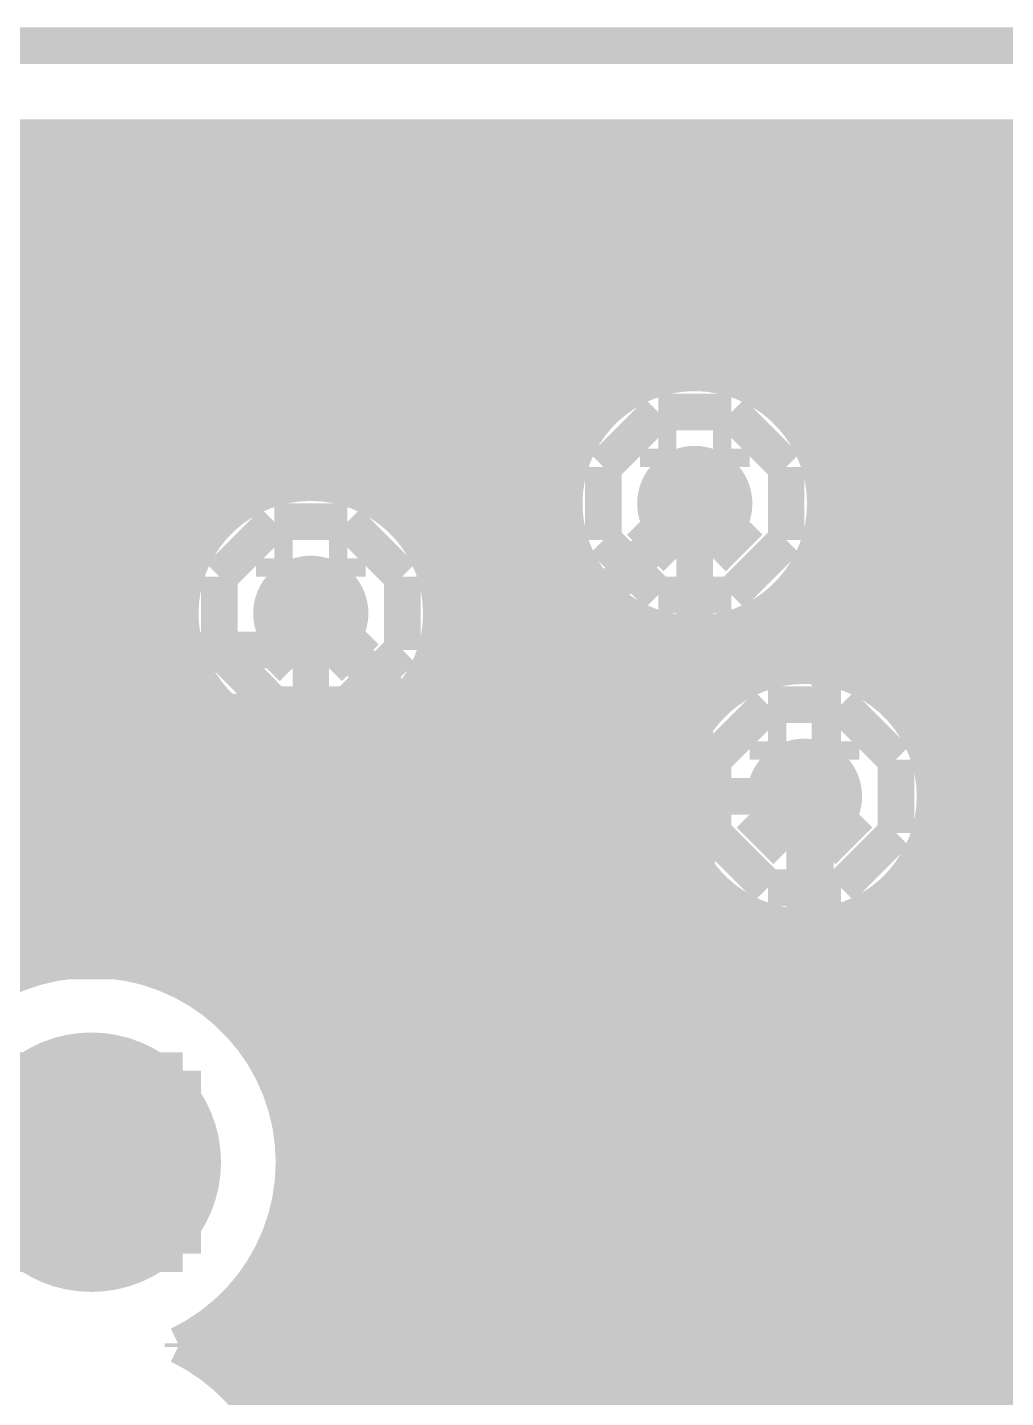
# Model space of a CAD drawing. Extents: x -5 to 157, y -120 to 103.
# Drawn here: x 75.76 to 82.55, y 93.62 to 103.13 of the extents above; entities that cross this region are included whole.
import ezdxf

# ---------------------------------------------------------------- set-up
doc = ezdxf.new("R2010")
doc.units = 0
doc.header["$MEASUREMENT"] = 0
doc.layers.get('0').update_dxf_attribs({"linetype": 'CONTINUOUS'})
for name, color, linetype in [('22-304-2_BOT', 7, 'CONTINUOUS'), ('22-304-2_DRD', 7, 'CONTINUOUS'), ('22-304-2_DRL', 2, 'CONTINUOUS'), ('22-304-2_IN1', 4, 'CONTINUOUS'), ('22-304-2_IN2', 3, 'CONTINUOUS'), ('22-304-2_SMB', 5, 'CONTINUOUS'), ('22-304-2_SMT', 10, 'CONTINUOUS'), ('22-304-2_SST', 11, 'CONTINUOUS'), ('22-304-2_TOP', 13, 'CONTINUOUS'), ('THRUHOLE_TAP', 7, 'CONTINUOUS')]:
    doc.layers.add(name, color=color, linetype=linetype)

# ---------------------------------------------------------------- blocks, each defined once
blk = doc.blocks.new('ROUND_6')
at = {"const_width": 0.90043}
blk.add_lwpolyline([(-0.450214, 0, 1), (0.450214, 0, 1)], format="xyb", close=True, dxfattribs=at)
blk = doc.blocks.new('ROUND_39')
at = {"const_width": 0.40005}
blk.add_lwpolyline([(-0.200024, 0, 1), (0.200024, 0, 1)], format="xyb", close=True, dxfattribs=at)
blk = doc.blocks.new('ROUND_16')
at = {"const_width": 0.54991}
blk.add_lwpolyline([(-0.274954, 0, 1), (0.274954, 0, 1)], format="xyb", close=True, dxfattribs=at)
blk = doc.blocks.new('ROUND_87')
at = {"const_width": 0.10033}
blk.add_lwpolyline([(-0.050164, 0, 1), (0.050164, 0, 1)], format="xyb", close=True, dxfattribs=at)
blk = doc.blocks.new('ROUND_38')
at = {"const_width": 0.40005}
blk.add_lwpolyline([(-0.200024, 0, 1), (0.200024, 0, 1)], format="xyb", close=True, dxfattribs=at)
blk = doc.blocks.new('ROUND_80')
at = {"const_width": 0.10033}
blk.add_lwpolyline([(-0.050164, 0, 1), (0.050164, 0, 1)], format="xyb", close=True, dxfattribs=at)

msp = doc.modelspace()

# ---------------------------------------------------------------- linework, layer by layer
at = {"layer": '22-304-2_BOT', "const_width": 0.254}
for points in [[(82.17662, 102.3366), (35.9156, 102.3366)], [(82.1817, 102.362), (35.941, 102.362)], [(75.692, 102.362), (75.692, 99.441)], [(75.9206, 102.362), (75.9206, 99.441)], [(76.1492, 102.362), (76.1492, 99.441)], [(76.3778, 102.362), (76.3778, 99.441)], [(76.6064, 102.362), (76.6064, 99.441)], [(76.835, 102.362), (76.835, 99.441)], [(77.0636, 102.362), (77.0636, 99.6823)], [(77.2922, 102.362), (77.2922, 99.85756)], [(77.5208, 102.362), (77.5208, 99.94392)], [(77.7494, 102.362), (77.7494, 99.96678)], [(77.978, 102.362), (77.978, 99.93122)], [(78.2066, 102.362), (78.2066, 99.82708)], [(78.4352, 102.362), (78.4352, 99.62388)], [(78.6638, 102.362), (78.6638, 98.99142)], [(78.8924, 102.362), (78.8924, 99.22002)], [(79.121, 102.362), (79.121, 99.44862)], [(79.3496, 102.362), (79.3496, 99.67722)], [(79.5782, 102.362), (79.5782, 100.22586)], [(79.8068, 102.362), (79.8068, 100.51542)], [(80.0354, 102.362), (80.0354, 100.65766)], [(80.264, 102.362), (80.264, 100.72116)], [(80.4926, 102.362), (80.4926, 100.7237)], [(80.7212, 102.362), (80.7212, 100.66782)], [(80.9498, 102.362), (80.9498, 100.53574)], [(81.1784, 102.362), (81.1784, 100.27412)], [(81.407, 102.362), (81.407, 98.66122)], [(81.6356, 102.362), (81.6356, 98.55708)], [(81.8642, 102.362), (81.8642, 98.35388)], [(82.0928, 102.362), (82.0928, 89.8906)], [(82.169, 102.235), (82.169, 89.8906)], [(82.169, 102.108), (35.687, 102.108)], [(82.169, 101.8794), (35.4584, 101.8794)], [(82.169, 101.6508), (35.2298, 101.6508)], [(82.169, 101.4222), (35.0012, 101.4222)], [(82.169, 101.1936), (34.7726, 101.1936)], [(82.169, 100.965), (34.544, 100.965)], [(82.169, 100.7364), (34.3154, 100.7364)], [(79.79664, 100.5078), (34.0868, 100.5078)], [(82.169, 100.5078), (80.98536, 100.5078)], [(79.60614, 100.2792), (51.23942, 100.2792)], [(82.169, 100.2792), (81.17586, 100.2792)], [(79.51216, 100.0506), (51.46802, 100.0506)], [(82.169, 100.0506), (81.26984, 100.0506)], [(77.724, 99.06), (77.47, 98.806), (51.816, 98.806), (50.8, 99.822), (43.307, 99.822), (41.6814, 98.1964), (41.275, 98.1964)], [(44.45, 98.1964), (44.45, 98.298), (44.831, 98.298), (45.847, 99.314), (50.292, 99.314), (51.308, 98.298), (78.867, 98.298), (80.391, 99.822)], [(77.23124, 99.822), (51.69662, 99.822)], [(79.48422, 99.822), (78.21676, 99.822)], [(79.48422, 99.81184), (78.6257, 98.95332)], [(82.169, 99.822), (81.29778, 99.822)], [(76.98994, 99.5934), (51.92522, 99.5934)], [(79.26324, 99.5934), (78.45806, 99.5934)], [(82.169, 99.5934), (81.26984, 99.5934)], [(76.90104, 99.441), (52.07762, 99.441)], [(79.03464, 99.3648), (78.57744, 99.3648)], [(82.169, 99.3648), (81.17586, 99.3648)], [(81.1784, 99.36988), (81.1784, 98.69678)], [(78.80604, 99.1362), (78.62824, 99.1362)], [(80.9498, 99.10572), (80.9498, 98.67392)], [(82.169, 99.1362), (80.98536, 99.1362)], [(80.7212, 98.97618), (80.7212, 98.58756)], [(80.38084, 98.91522), (79.89062, 98.425)], [(82.169, 98.9076), (80.37322, 98.9076)], [(80.4926, 98.9203), (80.4926, 98.425)], [(80.264, 98.79584), (80.264, 98.425)], [(80.97012, 98.679), (80.14462, 98.679)], [(82.169, 98.679), (81.33588, 98.679)], [(80.0354, 98.56724), (80.0354, 98.425)], [(80.5053, 98.425), (79.89062, 98.425)], [(80.5307, 98.4504), (79.91602, 98.4504)], [(82.169, 98.4504), (81.7753, 98.4504)], [(82.169, 98.2218), (81.95056, 98.2218)], [(49.53, 98.1964), (49.9364, 97.79), (81.153, 97.79)], [(82.169, 97.9932), (82.03692, 97.9932)], [(82.169, 97.7646), (82.05978, 97.7646)], [(82.169, 97.536), (82.02422, 97.536)], [(82.169, 97.3074), (81.92008, 97.3074)], [(81.8642, 97.22612), (81.8642, 89.8906)], [(80.58912, 97.0788), (47.9806, 97.0788)], [(80.5053, 97.155), (49.9364, 97.155)], [(75.692, 97.155), (75.692, 96.56318)], [(75.9206, 97.155), (75.9206, 96.62922)], [(76.1492, 97.155), (76.1492, 96.65716)], [(76.3778, 97.155), (76.3778, 96.647)], [(76.6064, 97.155), (76.6064, 96.59874)], [(76.835, 97.155), (76.835, 96.5073)], [(77.0636, 97.155), (77.0636, 96.36252)], [(77.2922, 97.155), (77.2922, 96.139)], [(77.5208, 97.155), (77.5208, 95.73768)], [(77.7494, 97.155), (77.7494, 86.7156)], [(77.978, 97.155), (77.978, 86.7156)], [(78.2066, 97.155), (78.2066, 89.27338)], [(78.4352, 97.155), (78.4352, 89.48674)], [(78.6638, 97.155), (78.6638, 89.5604)], [(78.8924, 97.155), (78.8924, 90.297)], [(79.121, 97.155), (79.121, 90.297)], [(79.3496, 97.155), (79.3496, 90.297)], [(79.5782, 97.155), (79.5782, 90.297)], [(79.8068, 97.155), (79.8068, 90.297)], [(80.0354, 97.155), (80.0354, 90.297)], [(80.264, 97.155), (80.264, 90.297)], [(80.4926, 97.155), (80.4926, 90.297)], [(82.169, 97.0788), (81.71688, 97.0788)], [(80.7212, 96.99244), (80.7212, 90.297)], [(81.6356, 97.02038), (81.6356, 89.8906)], [(80.9498, 96.90608), (80.9498, 89.8906)], [(81.1784, 96.88322), (81.1784, 89.8906)], [(81.407, 96.91878), (81.407, 89.8906)], [(82.169, 96.8502), (47.9806, 96.8502)], [(75.8825, 96.6216), (73.9775, 96.6216)], [(82.169, 96.6216), (76.5175, 96.6216)], [(82.169, 96.393), (77.02296, 96.393)], [(82.169, 96.1644), (77.26934, 96.1644)], [(82.169, 95.9358), (77.42936, 95.9358)], [(82.169, 95.7072), (77.53096, 95.7072)], [(82.169, 95.4786), (77.58938, 95.4786)], [(82.169, 95.25), (77.60716, 95.25)], [(82.169, 95.0214), (77.58938, 95.0214)], [(82.169, 94.7928), (77.53096, 94.7928)], [(77.5208, 94.76232), (77.5208, 93.19768)], [(82.169, 94.5642), (77.42936, 94.5642)], [(82.169, 94.3356), (77.26934, 94.3356)], [(77.2922, 94.361), (77.2922, 93.599)], [(77.0636, 94.13748), (77.0636, 93.82252)], [(82.169, 94.107), (77.02296, 94.107)], [(76.835, 93.9927), (76.835, 93.9673)], [(82.169, 93.8784), (76.98486, 93.8784)], [(82.169, 93.6498), (77.24902, 93.6498)]]:
    msp.add_lwpolyline(points, dxfattribs=at)
for points in [[(82.1817, 102.362, 0.0503718), (82.16887, 102.235)], [(80.391, 100.72878, 0.4142136), (79.48422, 99.822)], [(81.29778, 99.822, 0.4142136), (80.391, 100.72878)], [(77.724, 99.96678, 0.2922201), (76.90104, 99.441)], [(78.63078, 99.06, 0.4142136), (77.724, 99.96678)], [(80.391, 98.91522, 0.4142136), (81.29778, 99.822)], [(78.6257, 98.95332, 0.0294491), (78.63199, 99.06)], [(81.153, 98.69678, 0.2014871), (80.50549, 98.42481)], [(82.05978, 97.79, 0.4142136), (81.153, 98.69678)], [(81.153, 96.88322, 0.4142136), (82.05978, 97.79)], [(80.5053, 97.155, 0.2014867), (81.153, 96.88295)], [(76.2, 96.65716, 0.2888824), (74.93, 95.85706)], [(77.60716, 95.25, 0.4142136), (76.2, 96.65716)], [(76.80706, 93.98, 0.2888822), (77.60716, 95.25)], [(77.60716, 92.71, 0.2888824), (76.80706, 93.98)]]:
    msp.add_lwpolyline(points, format="xyb", dxfattribs=at)
at = {"layer": '22-304-2_DRD', "const_width": 0.254}
for points in [[(44.99864, -115.99926), (44.99864, 25.99944), (48.00092, 28.99918), (86.79942, 28.99918), (89.79916, 25.99944), (89.79916, -31.0007), (92.7989, -34.00044), (136.79932, -34.00044), (139.79906, -31.0007), (139.79906, 58.0009), (136.79932, 61.00064), (115.30076, 61.00064), (107.29976, 68.9991), (107.29976, 94.99854), (99.29876, 102.99954), (35.49904, 102.99954), (27.50058, 94.99854), (27.50058, 68.9991), (19.49958, 61.00064), (-1.99898, 61.00064), (-4.99872, 58.0009), (-4.99872, -2.99974), (18.00098, -25.99944), (18.00098, -115.99926)], [(80.137, 100.457), (79.756, 100.076)], [(80.645, 100.457), (80.137, 100.457)], [(81.026, 100.076), (80.645, 100.457)], [(80.137, 100.203), (80.137, 100.076)], [(80.264, 100.203), (80.137, 100.203)], [(80.264, 100.076), (80.264, 100.203)], [(80.518, 100.203), (80.518, 100.076)], [(80.645, 100.203), (80.518, 100.203)], [(80.645, 100.076), (80.645, 100.203)], [(79.756, 100.076), (79.756, 99.568)], [(80.137, 100.076), (80.264, 100.076)], [(80.518, 100.076), (80.645, 100.076)], [(81.026, 99.568), (81.026, 100.076)], [(77.47, 99.695), (77.089, 99.314)], [(77.978, 99.695), (77.47, 99.695)], [(78.359, 99.314), (77.978, 99.695)], [(80.264, 99.441), (80.01, 99.695)], [(80.772, 99.695), (80.518, 99.441)], [(79.756, 99.568), (80.137, 99.187)], [(80.645, 99.187), (81.026, 99.568)], [(77.47, 99.441), (77.47, 99.314)], [(77.597, 99.441), (77.47, 99.441)], [(77.597, 99.314), (77.597, 99.441)], [(77.851, 99.441), (77.851, 99.314)], [(77.978, 99.441), (77.851, 99.441)], [(77.978, 99.314), (77.978, 99.441)], [(80.518, 99.441), (80.264, 99.441)], [(77.089, 99.314), (77.089, 98.806)], [(77.47, 99.314), (77.597, 99.314)], [(77.851, 99.314), (77.978, 99.314)], [(78.359, 98.806), (78.359, 99.314)], [(80.137, 99.187), (80.645, 99.187)], [(77.597, 98.679), (77.343, 98.933)], [(78.105, 98.933), (77.851, 98.679)], [(77.089, 98.806), (77.47, 98.425)], [(77.978, 98.425), (78.359, 98.806)], [(77.851, 98.679), (77.597, 98.679)], [(77.47, 98.425), (77.978, 98.425)], [(80.899, 98.425), (80.518, 98.044)], [(81.407, 98.425), (80.899, 98.425)], [(81.788, 98.044), (81.407, 98.425)], [(80.899, 98.171), (80.899, 98.044)], [(81.026, 98.171), (80.899, 98.171)], [(81.026, 98.044), (81.026, 98.171)], [(81.28, 98.171), (81.28, 98.044)], [(81.407, 98.171), (81.28, 98.171)], [(81.407, 98.044), (81.407, 98.171)], [(80.518, 98.044), (80.518, 97.536)], [(80.899, 98.044), (81.026, 98.044)], [(81.28, 98.044), (81.407, 98.044)], [(81.788, 97.536), (81.788, 98.044)], [(81.026, 97.409), (80.772, 97.663)], [(81.534, 97.663), (81.28, 97.409)], [(80.518, 97.536), (80.899, 97.155)], [(81.407, 97.155), (81.788, 97.536)], [(81.28, 97.409), (81.026, 97.409)], [(80.899, 97.155), (81.407, 97.155)], [(76.835, 95.885), (75.565, 95.885)], [(76.835, 95.885), (75.565, 94.615)], [(76.835, 94.615), (75.565, 95.885)], [(76.835, 94.615), (76.835, 95.885)], [(75.565, 94.615), (76.835, 94.615)]]:
    msp.add_lwpolyline(points, dxfattribs=at)
at = {"layer": '22-304-2_DRL', "const_width": 0.254}
msp.add_lwpolyline([(44.99864, -115.99926), (44.99864, 25.99944), (48.00092, 28.99918), (86.79942, 28.99918), (89.79916, 25.99944), (89.79916, -31.0007), (92.7989, -34.00044), (136.79932, -34.00044), (139.79906, -31.0007), (139.79906, 58.0009), (136.79932, 61.00064), (115.30076, 61.00064), (107.29976, 68.9991), (107.29976, 94.99854), (99.29876, 102.99954), (35.49904, 102.99954), (27.50058, 94.99854), (27.50058, 68.9991), (19.49958, 61.00064), (-1.99898, 61.00064), (-4.99872, 58.0009), (-4.99872, -2.99974), (18.00098, -25.99944), (18.00098, -115.99926)], dxfattribs=at)
at = {"layer": '22-304-2_IN1', "const_width": 0.254}
for points in [[(82.296, 102.362), (36.068, 102.362), (28.702, 94.996), (28.702, 68.326), (20.574, 60.198), (-1.778, 60.198), (-4.191, 57.785), (-4.191, -2.667), (18.669, -25.527)], [(75.819, 102.362), (75.819, 96.60382)], [(76.0476, 102.362), (76.0476, 96.64954)], [(76.2762, 102.362), (76.2762, 96.65462)], [(76.5048, 102.362), (76.5048, 96.62414)], [(76.7334, 102.362), (76.7334, 96.55302)], [(76.962, 102.362), (76.962, 99.55276)], [(77.1906, 102.362), (77.1906, 99.79406)], [(77.4192, 102.362), (77.4192, 99.91344)], [(77.6478, 102.362), (77.6478, 99.96424)], [(77.8764, 102.362), (77.8764, 99.95408)], [(78.105, 102.362), (78.105, 99.88296)], [(78.3336, 102.362), (78.3336, 99.7331)], [(78.5622, 102.362), (78.5622, 99.40798)], [(78.7908, 102.362), (78.7908, 90.678)], [(79.0194, 102.362), (79.0194, 90.678)], [(79.248, 102.362), (79.248, 90.678)], [(79.4766, 102.362), (79.4766, 90.678)], [(79.7052, 102.362), (79.7052, 100.41636)], [(79.9338, 102.362), (79.9338, 100.60686)], [(80.1624, 102.362), (80.1624, 100.70084)], [(80.391, 102.362), (80.391, 100.72878)], [(80.6196, 102.362), (80.6196, 100.70084)], [(80.8482, 102.362), (80.8482, 100.60686)], [(81.0768, 102.362), (81.0768, 100.41636)], [(81.3054, 102.362), (81.3054, 98.68408)], [(81.534, 102.362), (81.534, 98.61296)], [(81.7626, 102.362), (81.7626, 98.4631)], [(81.9912, 102.362), (81.9912, 98.13798)], [(82.2198, 102.362), (82.2198, 90.89644)], [(82.296, 102.362), (82.296, 90.86596)], [(82.296, 102.235), (35.941, 102.235)], [(82.296, 102.0064), (35.7124, 102.0064)], [(82.296, 101.7778), (35.4838, 101.7778)], [(82.296, 101.5492), (35.2552, 101.5492)], [(82.296, 101.3206), (35.0266, 101.3206)], [(82.296, 101.092), (34.798, 101.092)], [(82.296, 100.8634), (34.5694, 100.8634)], [(79.98714, 100.6348), (34.3408, 100.6348)], [(82.296, 100.6348), (80.79486, 100.6348)], [(79.69504, 100.4062), (34.1122, 100.4062)], [(82.296, 100.4062), (81.08442, 100.4062)], [(79.55534, 100.1776), (33.8836, 100.1776)], [(82.296, 100.1776), (81.22666, 100.1776)], [(77.54112, 99.949), (33.655, 99.949)], [(79.49184, 99.949), (77.90688, 99.949)], [(82.296, 99.949), (81.29016, 99.949)], [(77.1017, 99.7204), (33.4264, 99.7204)], [(79.4893, 99.7204), (78.3463, 99.7204)], [(82.296, 99.7204), (81.2927, 99.7204)], [(76.92644, 99.4918), (33.1978, 99.4918)], [(79.54518, 99.4918), (78.52156, 99.4918)], [(82.296, 99.4918), (81.23682, 99.4918)], [(76.84008, 99.2632), (32.9692, 99.2632)], [(79.67472, 99.2632), (78.60792, 99.2632)], [(82.296, 99.2632), (81.10474, 99.2632)], [(79.7052, 99.22764), (79.7052, 90.678)], [(81.0768, 99.22764), (81.0768, 98.69424)], [(76.81722, 99.0346), (32.7406, 99.0346)], [(79.93888, 99.0346), (78.63078, 99.0346)], [(79.9338, 99.03714), (79.9338, 90.678)], [(82.296, 99.0346), (80.84312, 99.0346)], [(80.8482, 99.03714), (80.8482, 98.64344)], [(80.1624, 98.94316), (80.1624, 90.678)], [(80.391, 98.91522), (80.391, 98.28276)], [(80.6196, 98.94316), (80.6196, 98.52406)], [(76.85278, 98.806), (32.512, 98.806)], [(82.296, 98.806), (78.59522, 98.806)], [(78.5622, 98.71202), (78.5622, 90.678)], [(76.95438, 98.5774), (32.2834, 98.5774)], [(76.962, 98.56724), (76.962, 96.43364)], [(80.70088, 98.5774), (78.49108, 98.5774)], [(82.296, 98.5774), (81.60512, 98.5774)], [(77.16012, 98.3488), (32.0548, 98.3488)], [(77.1906, 98.32594), (77.1906, 96.25076)], [(80.43672, 98.3488), (78.28788, 98.3488)], [(78.3336, 98.3869), (78.3336, 90.678)], [(82.296, 98.3488), (81.86674, 98.3488)], [(78.105, 98.23704), (78.105, 90.678)], [(80.30718, 98.1202), (48.64608, 98.1202)], [(77.4192, 98.20402), (77.4192, 95.95358)], [(77.6478, 98.15576), (77.6478, 90.678)], [(77.8764, 98.16592), (77.8764, 90.678)], [(82.296, 98.1202), (81.99882, 98.1202)], [(80.2513, 97.8916), (48.84928, 97.8916)], [(82.296, 97.8916), (82.0547, 97.8916)], [(80.25384, 97.663), (48.95342, 97.663)], [(82.296, 97.663), (82.05216, 97.663)], [(80.31734, 97.4344), (48.98898, 97.4344)], [(82.296, 97.4344), (81.98866, 97.4344)], [(81.9912, 97.44202), (81.9912, 90.94724)], [(80.391, 97.29724), (80.391, 90.678)], [(80.45704, 97.2058), (48.96612, 97.2058)], [(82.296, 97.2058), (81.84642, 97.2058)], [(81.7626, 97.1169), (81.7626, 90.93708)], [(80.74914, 96.9772), (48.87976, 96.9772)], [(80.6196, 97.05594), (80.6196, 90.678)], [(82.296, 96.9772), (81.55686, 96.9772)], [(80.8482, 96.93402), (80.8482, 90.678)], [(81.0768, 96.88576), (81.0768, 90.678)], [(81.3054, 96.89592), (81.3054, 90.7161)], [(81.534, 96.96704), (81.534, 90.86596)], [(82.296, 96.7486), (48.7045, 96.7486)], [(82.296, 96.52), (76.80706, 96.52)], [(82.296, 96.2914), (77.14742, 96.2914)], [(82.296, 96.0628), (77.34808, 96.0628)], [(82.296, 95.8342), (77.48016, 95.8342)], [(82.296, 95.6056), (77.56144, 95.6056)], [(82.296, 95.377), (77.60208, 95.377)], [(82.296, 95.1484), (77.60462, 95.1484)], [(82.296, 94.9198), (77.56906, 94.9198)], [(82.296, 94.6912), (77.49286, 94.6912)], [(77.4192, 94.54642), (77.4192, 93.41358)], [(82.296, 94.4626), (77.36586, 94.4626)], [(82.296, 94.234), (77.17536, 94.234)], [(77.1906, 94.24924), (77.1906, 93.71076)], [(76.962, 94.06636), (76.962, 93.89364)], [(82.296, 94.0054), (76.85786, 94.0054)], [(82.296, 93.7768), (77.11948, 93.7768)], [(82.296, 93.5482), (77.3303, 93.5482)]]:
    msp.add_lwpolyline(points, dxfattribs=at)
for points in [[(80.391, 100.72878, 0.4142136), (79.48422, 99.822)], [(81.29778, 99.822, 0.4142136), (80.391, 100.72878)], [(77.724, 99.96678, 0.4142136), (76.81722, 99.06)], [(78.63078, 99.06, 0.4142136), (77.724, 99.96678)], [(79.48422, 99.822, 0.4142136), (80.391, 98.91522)], [(80.391, 98.91522, 0.4142136), (81.29778, 99.822)], [(76.81722, 99.06, 0.4142136), (77.724, 98.15322)], [(77.724, 98.15322, 0.4142136), (78.63078, 99.06)], [(81.153, 98.69678, 0.4142136), (80.24622, 97.79)], [(82.05978, 97.79, 0.4142136), (81.153, 98.69678)], [(80.24622, 97.79, 0.4142136), (81.153, 96.88322)], [(81.153, 96.88322, 0.4142136), (82.05978, 97.79)], [(76.2, 96.65716, 0.2888824), (74.93, 95.85706)], [(77.60716, 95.25, 0.4142136), (76.2, 96.65716)], [(76.80706, 93.98, 0.2888822), (77.60716, 95.25)], [(77.60716, 92.71, 0.2888824), (76.80706, 93.98)]]:
    msp.add_lwpolyline(points, format="xyb", dxfattribs=at)
at = {"layer": '22-304-2_IN2', "const_width": 0.254}
for points in [[(83.10626, 102.3366), (35.9156, 102.3366)], [(83.13166, 102.362), (35.941, 102.362)], [(75.692, 102.362), (75.692, 96.69018)], [(75.9206, 102.362), (75.9206, 96.75114)], [(76.1492, 102.362), (76.1492, 96.77654)], [(76.3778, 102.362), (76.3778, 96.76638)], [(76.6064, 102.362), (76.6064, 96.72066)], [(76.835, 102.362), (76.835, 99.57308)], [(77.0636, 102.362), (77.0636, 99.84486)], [(77.2922, 102.362), (77.2922, 99.98964)], [(77.5208, 102.362), (77.5208, 100.06584)], [(77.7494, 102.362), (77.7494, 100.08616)], [(77.978, 102.362), (77.978, 100.05314)], [(78.2066, 102.362), (78.2066, 99.96424)], [(78.4352, 102.362), (78.4352, 99.79914)], [(78.6638, 102.362), (78.6638, 99.47148)], [(78.8924, 102.362), (78.8924, 83.23834)], [(79.121, 102.362), (79.121, 83.10118)], [(79.3496, 102.362), (79.3496, 82.84972)], [(79.5782, 102.362), (79.5782, 100.44684)], [(79.8068, 102.362), (79.8068, 100.66528)], [(80.0354, 102.362), (80.0354, 100.78466)], [(80.264, 102.362), (80.264, 100.84054)], [(80.4926, 102.362), (80.4926, 100.84308)], [(80.7212, 102.362), (80.7212, 100.79228)], [(80.9498, 102.362), (80.9498, 100.68306)], [(81.1784, 102.362), (81.1784, 100.47986)], [(81.407, 102.362), (81.407, 99.96678)], [(81.6356, 102.362), (81.6356, 98.69424)], [(81.8642, 102.362), (81.8642, 98.52914)], [(82.0928, 102.362), (82.0928, 98.20148)], [(82.3214, 102.362), (82.3214, 87.47506)], [(82.55, 102.362), (82.55, 87.37854)], [(82.92846, 102.108), (35.687, 102.108)], [(82.83194, 101.8794), (35.4584, 101.8794)], [(82.79384, 101.6508), (35.2298, 101.6508)], [(82.80908, 101.4222), (35.0012, 101.4222)], [(82.87766, 101.1936), (34.7726, 101.1936)], [(83.01228, 100.965), (34.544, 100.965)], [(79.92364, 100.7364), (34.3154, 100.7364)], [(83.26628, 100.7364), (80.85582, 100.7364)], [(79.62646, 100.5078), (34.0868, 100.5078)], [(100.6602, 100.5078), (81.153, 100.5078)], [(79.47152, 100.2792), (33.8582, 100.2792)], [(100.8888, 100.2792), (81.31048, 100.2792)], [(77.45476, 100.0506), (33.6296, 100.0506)], [(79.39024, 100.0506), (77.9907, 100.0506)], [(83.55076, 100.0506), (81.39176, 100.0506)], [(77.03566, 99.822), (33.401, 99.822)], [(79.36484, 99.822), (78.4098, 99.822)], [(83.13166, 99.822), (81.41716, 99.822)], [(81.407, 99.67722), (81.407, 98.78314)], [(76.8477, 99.5934), (33.1724, 99.5934)], [(79.39024, 99.5934), (78.6003, 99.5934)], [(82.9437, 99.5934), (81.39176, 99.5934)], [(76.74356, 99.3648), (32.9438, 99.3648)], [(79.47152, 99.3648), (78.70444, 99.3648)], [(82.83956, 99.3648), (81.31048, 99.3648)], [(79.5782, 99.19462), (79.5782, 81.63814)], [(81.1784, 99.16414), (81.1784, 98.81616)], [(76.70038, 99.1362), (32.7152, 99.1362)], [(79.62646, 99.1362), (78.74762, 99.1362)], [(82.79638, 99.1362), (81.153, 99.1362)], [(79.8068, 98.97872), (79.8068, 81.31048)], [(76.708, 98.9076), (32.4866, 98.9076)], [(79.92364, 98.9076), (78.73746, 98.9076)], [(82.804, 98.9076), (80.85582, 98.9076)], [(80.9498, 98.96094), (80.9498, 98.79584)], [(80.0354, 98.85934), (80.0354, 79.03464)], [(80.264, 98.80346), (80.264, 98.30308)], [(80.4926, 98.80092), (80.4926, 98.57486)], [(80.7212, 98.84918), (80.7212, 98.71964)], [(76.7715, 98.679), (32.258, 98.679)], [(78.6638, 98.64852), (78.6638, 83.30692)], [(80.63992, 98.679), (78.6765, 98.679)], [(82.8675, 98.679), (81.66608, 98.679)], [(76.835, 98.54692), (76.835, 96.63684)], [(76.8985, 98.4504), (32.0294, 98.4504)], [(80.36814, 98.4504), (78.5495, 98.4504)], [(82.9945, 98.4504), (81.93786, 98.4504)], [(78.4352, 98.32086), (78.4352, 83.31962)], [(77.13218, 98.2218), (31.8008, 98.2218)], [(77.0636, 98.27514), (77.0636, 96.5073)], [(80.22082, 98.2218), (78.31582, 98.2218)], [(83.22818, 98.2218), (82.08264, 98.2218)], [(77.2922, 98.12782), (77.2922, 96.3168)], [(78.2066, 98.15322), (78.2066, 83.28406)], [(77.5208, 98.05416), (77.5208, 96.01454)], [(77.7494, 98.03384), (77.7494, 83.00974)], [(77.978, 98.06432), (77.978, 83.18754)], [(80.14716, 97.9932), (31.5722, 97.9932)], [(103.1748, 97.9932), (82.15884, 97.9932)], [(80.12684, 97.7646), (31.3436, 97.7646)], [(103.4034, 97.7646), (82.17916, 97.7646)], [(80.15732, 97.536), (31.115, 97.536)], [(83.67522, 97.536), (82.14614, 97.536)], [(82.0928, 97.37852), (82.0928, 87.51062)], [(80.24622, 97.3074), (30.8864, 97.3074)], [(80.264, 97.27692), (80.264, 79.11592)], [(83.16214, 97.3074), (82.05724, 97.3074)], [(80.41386, 97.0788), (30.6578, 97.0788)], [(82.95894, 97.0788), (81.89214, 97.0788)], [(80.4926, 97.00514), (80.4926, 79.15656)], [(81.8642, 97.05086), (81.8642, 87.49792)], [(81.6356, 96.88322), (81.6356, 87.42934)], [(80.74152, 96.8502), (30.4292, 96.8502)], [(80.7212, 96.85782), (80.7212, 79.1591)], [(80.9498, 96.78416), (80.9498, 79.12354)], [(81.407, 96.79432), (81.407, 87.29218)], [(82.84718, 96.8502), (81.56448, 96.8502)], [(81.1784, 96.76384), (81.1784, 87.04072)], [(82.79892, 96.6216), (76.87056, 96.6216)], [(82.80146, 96.393), (77.21092, 96.393)], [(82.85734, 96.1644), (77.42174, 96.1644)], [(82.97672, 95.9358), (77.56398, 95.9358)], [(83.19262, 95.7072), (77.65542, 95.7072)], [(105.6894, 95.4786), (77.70876, 95.4786)], [(105.918, 95.25), (77.72654, 95.25)], [(106.1466, 95.0214), (77.70876, 95.0214)], [(83.19262, 94.7928), (77.65542, 94.7928)], [(82.97672, 94.5642), (77.56398, 94.5642)], [(77.5208, 94.48546), (77.5208, 93.47454)], [(82.85734, 94.3356), (77.42174, 94.3356)], [(77.2922, 94.1832), (77.2922, 93.7768)], [(82.80146, 94.107), (77.21092, 94.107)], [(77.0636, 93.99016), (77.0636, 93.9673)], [(82.79892, 93.8784), (77.18298, 93.8784)], [(82.84718, 93.6498), (77.40142, 93.6498)]]:
    msp.add_lwpolyline(points, dxfattribs=at)
for points in [[(80.391, 100.84816, 0.4142136), (79.36484, 99.822)], [(81.41716, 99.822, 0.4142136), (80.391, 100.84816)], [(77.724, 100.08616, 0.4142136), (76.69784, 99.06)], [(78.75016, 99.06, 0.4142136), (77.724, 100.08616)], [(79.36484, 99.822, 0.4142136), (80.391, 98.79584)], [(80.391, 98.79584, 0.4142136), (81.41716, 99.822)], [(76.69784, 99.06, 0.4142136), (77.724, 98.03384)], [(77.724, 98.03384, 0.4142136), (78.75016, 99.06)], [(81.153, 98.81616, 0.4142136), (80.12684, 97.79)], [(82.17916, 97.79, 0.4142136), (81.153, 98.81616)], [(80.12684, 97.79, 0.4142136), (81.153, 96.76384)], [(81.153, 96.76384, 0.4142136), (82.17916, 97.79)], [(76.2, 96.77654, 0.2508879), (74.92945, 96.09618)], [(77.72654, 95.25, 0.4142136), (76.2, 96.77654)], [(77.04582, 93.98, 0.2508876), (77.72588, 95.25)], [(77.72654, 92.71, 0.2508877), (77.04618, 93.98055)]]:
    msp.add_lwpolyline(points, format="xyb", dxfattribs=at)
at = {"layer": '22-304-2_SST', "const_width": 0.1524}
for points in [[(54.1655, 97.5995), (80.4545, 97.5995), (80.4545, 90.3605), (69.85, 90.3605), (69.85, 89.535), (81.28, 89.535), (81.28, 98.806), (80.01, 98.806), (80.01, 98.425), (68.58, 98.425), (68.58, 98.806), (66.04, 98.806), (66.04, 98.425), (54.61, 98.425)], [(80.4545, 97.5995), (80.01, 97.155), (80.01, 90.805)], [(80.01, 97.155), (54.61, 97.155)], [(75.8825, 95.08998), (75.8825, 95.40748), (75.8825, 95.5675), (76.5175, 95.5675), (76.5175, 95.40748), (76.5175, 95.08998), (76.5175, 94.9325), (75.8825, 94.9325), (75.8825, 95.08998), (76.5175, 95.08998)], [(75.8825, 95.40748), (76.5175, 95.40748)]]:
    msp.add_lwpolyline(points, dxfattribs=at)
at = {"layer": '22-304-2_TOP'}
for points, const_width in [([(82.17662, 102.3366), (35.9156, 102.3366)], 0.254), ([(82.1817, 102.362), (35.941, 102.362)], 0.254), ([(75.692, 102.362), (75.692, 98.298)], 0.254), ([(75.9206, 102.362), (75.9206, 98.298)], 0.254), ([(76.1492, 102.362), (76.1492, 98.298)], 0.254), ([(76.3778, 102.362), (76.3778, 98.298)], 0.254), ([(76.6064, 102.362), (76.6064, 98.298)], 0.254), ([(76.835, 102.362), (76.835, 99.24288)], 0.254), ([(77.0636, 102.362), (77.0636, 99.6823)], 0.254), ([(77.2922, 102.362), (77.2922, 99.85756)], 0.254), ([(77.5208, 102.362), (77.5208, 99.94392)], 0.254), ([(77.7494, 102.362), (77.7494, 99.96678)], 0.254), ([(77.978, 102.362), (77.978, 99.93122)], 0.254), ([(78.2066, 102.362), (78.2066, 99.82708)], 0.254), ([(78.4352, 102.362), (78.4352, 99.62388)], 0.254), ([(78.6638, 102.362), (78.6638, 99.01682)], 0.254), ([(78.8924, 102.362), (78.8924, 98.78822)], 0.254), ([(79.121, 102.362), (79.121, 98.55962)], 0.254), ([(79.3496, 102.362), (79.3496, 98.33102)], 0.254), ([(79.5782, 102.362), (79.5782, 100.22586)], 0.254), ([(79.8068, 102.362), (79.8068, 100.51542)], 0.254), ([(80.0354, 102.362), (80.0354, 100.65766)], 0.254), ([(80.264, 102.362), (80.264, 100.72116)], 0.254), ([(80.4926, 102.362), (80.4926, 100.7237)], 0.254), ([(80.7212, 102.362), (80.7212, 100.66782)], 0.254), ([(80.9498, 102.362), (80.9498, 100.53574)], 0.254), ([(81.1784, 102.362), (81.1784, 100.27412)], 0.254), ([(81.407, 102.362), (81.407, 98.66122)], 0.254), ([(81.6356, 102.362), (81.6356, 98.55708)], 0.254), ([(81.8642, 102.362), (81.8642, 98.35388)], 0.254), ([(82.0928, 102.362), (82.0928, 87.39378)], 0.254), ([(82.169, 102.235), (82.169, 89.154)], 0.254), ([(82.169, 102.108), (35.687, 102.108)], 0.254), ([(82.169, 101.8794), (35.4584, 101.8794)], 0.254), ([(82.169, 101.6508), (35.2298, 101.6508)], 0.254), ([(82.169, 101.4222), (35.0012, 101.4222)], 0.254), ([(82.169, 101.1936), (34.7726, 101.1936)], 0.254), ([(82.169, 100.965), (34.544, 100.965)], 0.254), ([(82.169, 100.7364), (34.3154, 100.7364)], 0.254), ([(79.79664, 100.5078), (34.0868, 100.5078)], 0.254), ([(82.169, 100.5078), (80.98536, 100.5078)], 0.254), ([(79.60614, 100.2792), (33.8582, 100.2792)], 0.254), ([(82.169, 100.2792), (81.17586, 100.2792)], 0.254), ([(79.51216, 100.0506), (33.6296, 100.0506)], 0.254), ([(82.169, 100.0506), (81.26984, 100.0506)], 0.254), ([(77.23124, 99.822), (33.401, 99.822)], 0.254), ([(79.48422, 99.822), (78.21676, 99.822)], 0.254), ([(80.391, 99.822), (80.391, 85.979), (87.503, 78.867), (87.503, 72.39), (88.392, 71.501), (88.392, 64.897), (89.154, 64.135), (89.154, 60.833), (90.1192, 59.8678), (90.1192, 37.1348)], 0.254), ([(82.169, 99.822), (81.29778, 99.822)], 0.254), ([(76.98994, 99.5934), (33.1724, 99.5934)], 0.254), ([(79.51216, 99.5934), (78.45806, 99.5934)], 0.254), ([(82.169, 99.5934), (81.26984, 99.5934)], 0.254), ([(76.86802, 99.3648), (32.9438, 99.3648)], 0.254), ([(79.60614, 99.3648), (78.57744, 99.3648)], 0.254), ([(79.5782, 99.41814), (79.5782, 98.10242)], 0.254), ([(82.169, 99.3648), (81.17586, 99.3648)], 0.254), ([(81.1784, 99.36988), (81.1784, 98.69678)], 0.254), ([(79.756, 99.1743), (79.756, 97.92462)], 0.254), ([(81.026, 99.1743), (81.026, 98.68916)], 0.254), ([(76.81976, 99.1362), (32.7152, 99.1362)], 0.254), ([(79.756, 99.1362), (78.62824, 99.1362)], 0.254), ([(82.169, 99.1362), (81.026, 99.1362)], 0.254), ([(79.629, 41.656), (79.629, 58.674), (78.867, 59.436), (78.867, 63.754), (82.169, 67.056), (82.169, 71.755), (81.788, 72.136), (81.788, 83.82), (79.756, 85.852), (79.756, 97.028), (77.724, 99.06)], 0.254), ([(78.63078, 99.04984), (79.756, 97.92462)], 0.254), ([(76.82992, 98.9076), (32.4866, 98.9076)], 0.254), ([(76.835, 98.87712), (76.835, 98.298)], 0.254), ([(79.756, 98.9076), (78.77302, 98.9076)], 0.254), ([(82.169, 98.9076), (81.026, 98.9076)], 0.254), ([(76.90104, 98.679), (32.258, 98.679)], 0.254), ([(79.756, 98.679), (79.00162, 98.679)], 0.254), ([(82.169, 98.679), (81.33588, 98.679)], 0.254), ([(77.0509, 98.4504), (32.0294, 98.4504)], 0.254), ([(77.0636, 98.4377), (77.0636, 98.298)], 0.254), ([(79.756, 98.4504), (79.23022, 98.4504)], 0.254), ([(82.169, 98.4504), (81.7753, 98.4504)], 0.254), ([(77.23124, 98.298), (56.896, 98.298)], 0.254), ([(79.756, 98.2218), (79.45882, 98.2218)], 0.254), ([(82.169, 98.2218), (81.95056, 98.2218)], 0.254), ([(79.756, 97.9932), (79.68742, 97.9932)], 0.254), ([(82.169, 97.9932), (82.03692, 97.9932)], 0.254), ([(81.153, 97.79), (81.153, 86.106), (89.154, 78.105), (100.965, 78.105), (102.362, 76.708), (102.362, 76.327), (102.235, 76.2)], 0.254), ([(82.169, 97.7646), (82.05978, 97.7646)], 0.254), ([(76.2, 92.71), (77.343, 92.71), (78.232, 93.599), (78.232, 96.266), (77.343, 97.155), (56.896, 97.155), (55.753, 96.012), (55.753, 93.726), (56.769, 92.71), (58.42, 92.71)], 1.27), ([(82.169, 97.536), (82.02422, 97.536)], 0.254), ([(82.169, 97.3074), (81.92008, 97.3074)], 0.254), ([(81.8642, 97.22612), (81.8642, 87.376)], 0.254), ([(81.788, 97.1423), (81.788, 87.35822)], 0.254), ([(82.169, 97.0788), (81.788, 97.0788)], 0.254), ([(82.169, 96.8502), (81.788, 96.8502)], 0.254), ([(82.169, 96.6216), (81.788, 96.6216)], 0.254), ([(82.169, 96.393), (81.788, 96.393)], 0.254), ([(82.169, 96.1644), (81.788, 96.1644)], 0.254), ([(82.169, 95.9358), (81.788, 95.9358)], 0.254), ([(82.169, 95.7072), (81.788, 95.7072)], 0.254), ([(82.169, 95.4786), (81.788, 95.4786)], 0.254), ([(82.169, 95.25), (81.788, 95.25)], 0.254), ([(82.169, 95.0214), (81.788, 95.0214)], 0.254), ([(82.169, 94.7928), (81.788, 94.7928)], 0.254), ([(82.169, 94.5642), (81.788, 94.5642)], 0.254), ([(82.169, 94.3356), (81.788, 94.3356)], 0.254), ([(82.169, 94.107), (81.788, 94.107)], 0.254), ([(82.169, 93.8784), (81.788, 93.8784)], 0.254), ([(82.169, 93.6498), (81.788, 93.6498)], 0.254)]:
    msp.add_lwpolyline(points, dxfattribs=dict(at, const_width=const_width))
at = {"layer": '22-304-2_TOP', "const_width": 0.254}
for points in [[(82.1817, 102.362, 0.0503718), (82.16887, 102.235)], [(80.391, 100.72878, 0.4142136), (79.48422, 99.822)], [(81.29778, 99.822, 0.4142136), (80.391, 100.72878)], [(77.724, 99.96678, 0.4142136), (76.81722, 99.06)], [(78.63078, 99.06, 0.4142136), (77.724, 99.96678)], [(79.48422, 99.822, 0.2014867), (79.75619, 99.17449)], [(81.026, 99.1743, 0.2014867), (81.29805, 99.822)], [(76.81722, 99.06, 0.2544815), (77.2316, 98.29856)], [(81.153, 98.69678, 0.0350932), (81.02618, 98.68787)], [(82.05978, 97.79, 0.4142136), (81.153, 98.69678)], [(81.788, 97.1423, 0.2014867), (82.06005, 97.79)]]:
    msp.add_lwpolyline(points, format="xyb", dxfattribs=at)

# ---------------------------------------------------------------- block references
at = {"layer": '22-304-2_BOT'}
for name, p in [('ROUND_39', (80.391, 99.822)), ('ROUND_39', (77.724, 99.06)), ('ROUND_39', (81.153, 97.79)), ('ROUND_6', (76.2, 95.25))]:
    msp.add_blockref(name, p, dxfattribs=at)
at = {"layer": '22-304-2_DRL'}
for name, p in [('ROUND_87', (80.391, 99.822)), ('ROUND_87', (77.724, 99.06)), ('ROUND_87', (81.153, 97.79)), ('ROUND_16', (76.2, 95.25))]:
    msp.add_blockref(name, p, dxfattribs=at)
at = {"layer": '22-304-2_IN1'}
for name, p in [('ROUND_38', (80.391, 99.822)), ('ROUND_38', (77.724, 99.06)), ('ROUND_39', (81.153, 97.79)), ('ROUND_6', (76.2, 95.25))]:
    msp.add_blockref(name, p, dxfattribs=at)
at = {"layer": '22-304-2_IN2'}
for name, p in [('ROUND_38', (80.391, 99.822)), ('ROUND_38', (77.724, 99.06)), ('ROUND_38', (81.153, 97.79)), ('ROUND_6', (76.2, 95.25))]:
    msp.add_blockref(name, p, dxfattribs=at)
at = {"layer": '22-304-2_SMB'}
msp.add_blockref('ROUND_6', (76.2, 95.25), dxfattribs=at)
at = {"layer": '22-304-2_SMT'}
msp.add_blockref('ROUND_6', (76.2, 95.25), dxfattribs=at)
at = {"layer": '22-304-2_TOP'}
for name, p in [('ROUND_39', (80.391, 99.822)), ('ROUND_39', (77.724, 99.06)), ('ROUND_39', (81.153, 97.79)), ('ROUND_6', (76.2, 95.25))]:
    msp.add_blockref(name, p, dxfattribs=at)
at = {"layer": 'THRUHOLE_TAP'}
for name, p in [('ROUND_80', (80.391, 99.822)), ('ROUND_80', (77.724, 99.06)), ('ROUND_80', (81.153, 97.79)), ('ROUND_16', (76.2, 95.25))]:
    msp.add_blockref(name, p, dxfattribs=at)

doc.saveas('drawing.dxf')
